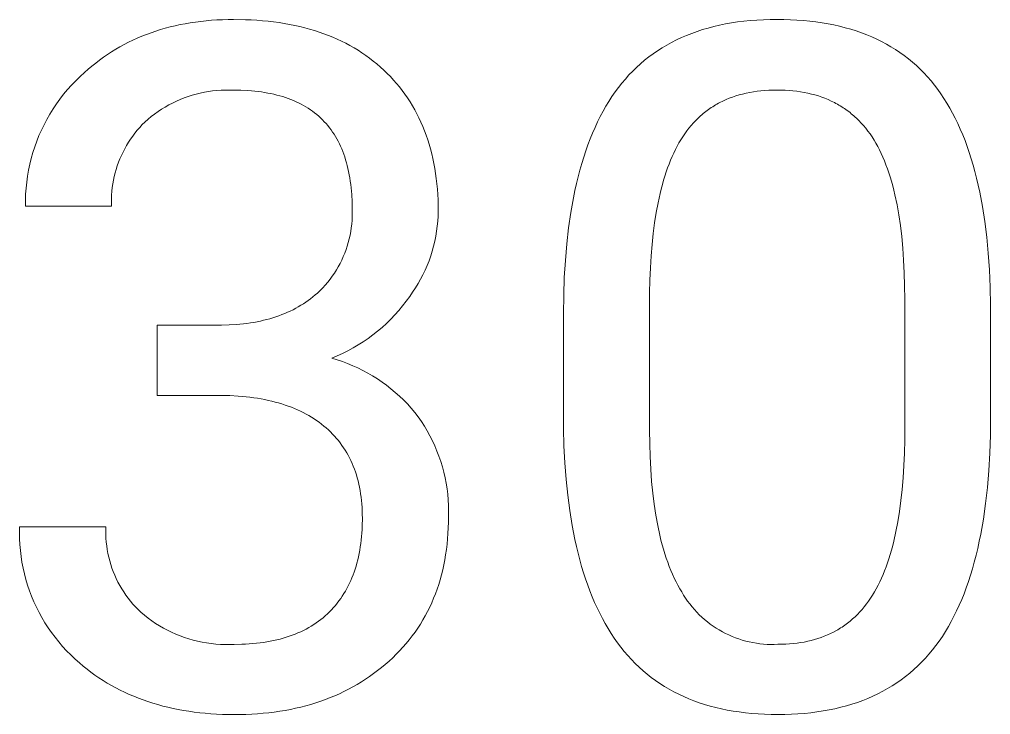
# Model space of a CAD drawing. Header units: millimetres. Extents: x -2163 to 4354, y -841 to 3711.
# Drawn here: x 2856.9 to 2945.4, y -327.2 to -263.8 of the extents above; entities that cross this region are included whole.
import ezdxf

# ---------------------------------------------------------------- set-up
doc = ezdxf.new("R2010")
doc.units = ezdxf.units.MM
doc.header["$MEASUREMENT"] = 0
doc.layers.add('Domyślny', color=7, linetype='Continuous', true_color=0x000000)

msp = doc.modelspace()

# ---------------------------------------------------------------- linework, layer by layer
at = {"layer": 'Domyślny', "color": 18, "lineweight": 15, "true_color": 0x000000}
for p, q in [((2872.913, -264.012), (2873.393, -263.951)), ((2873.393, -263.951), (2873.878, -263.899)), ((2873.878, -263.899), (2874.369, -263.857)), ((2874.369, -263.857), (2874.866, -263.824)), ((2874.866, -263.824), (2875.368, -263.8)), ((2875.368, -263.8), (2875.876, -263.786)), ((2875.876, -263.786), (2876.39, -263.781)), ((2876.39, -263.781), (2877.47, -263.799)), ((2877.47, -263.799), (2877.998, -263.821)), ((2877.998, -263.821), (2878.519, -263.853)), ((2878.519, -263.853), (2879.033, -263.893)), ((2879.033, -263.893), (2879.539, -263.942)), ((2879.539, -263.942), (2880.037, -264)), ((2922.36, -264.008), (2922.931, -263.937)), ((2922.931, -263.937), (2923.512, -263.878)), ((2923.512, -263.878), (2924.104, -263.833)), ((2924.104, -263.833), (2924.706, -263.801)), ((2924.706, -263.801), (2925.319, -263.781)), ((2925.319, -263.781), (2925.942, -263.775)), ((2925.942, -263.775), (2926.561, -263.781)), ((2926.561, -263.781), (2927.17, -263.8)), ((2927.17, -263.8), (2927.768, -263.831)), ((2927.768, -263.831), (2928.356, -263.874)), ((2928.356, -263.874), (2928.933, -263.93)), ((2928.933, -263.93), (2929.5, -263.999)), ((2868.855, -264.988), (2869.283, -264.842)), ((2869.283, -264.842), (2869.717, -264.705)), ((2869.717, -264.705), (2870.156, -264.578)), ((2870.156, -264.578), (2870.601, -264.46)), ((2870.601, -264.46), (2871.052, -264.351)), ((2871.052, -264.351), (2871.509, -264.252)), ((2871.509, -264.252), (2871.971, -264.163)), ((2871.971, -264.163), (2872.439, -264.083)), ((2872.439, -264.083), (2872.913, -264.012)), ((2880.037, -264), (2880.528, -264.067)), ((2880.528, -264.067), (2881.012, -264.143)), ((2881.012, -264.143), (2881.488, -264.228)), ((2881.488, -264.228), (2881.957, -264.322)), ((2881.957, -264.322), (2882.418, -264.426)), ((2882.418, -264.426), (2882.872, -264.538)), ((2882.872, -264.538), (2883.318, -264.659)), ((2883.318, -264.659), (2883.757, -264.789)), ((2883.757, -264.789), (2884.189, -264.929)), ((2918.659, -264.869), (2919.156, -264.707)), ((2919.156, -264.707), (2919.664, -264.558)), ((2919.664, -264.558), (2920.182, -264.423)), ((2920.182, -264.423), (2920.711, -264.3)), ((2920.711, -264.3), (2921.25, -264.189)), ((2921.25, -264.189), (2921.8, -264.092)), ((2921.8, -264.092), (2922.36, -264.008)), ((2929.5, -263.999), (2930.056, -264.08)), ((2930.056, -264.08), (2930.602, -264.173)), ((2930.602, -264.173), (2931.137, -264.279)), ((2931.137, -264.279), (2931.662, -264.398)), ((2931.662, -264.398), (2932.177, -264.529)), ((2932.177, -264.529), (2932.681, -264.672)), ((2932.681, -264.672), (2933.175, -264.828)), ((2933.175, -264.828), (2933.659, -264.996)), ((2866.8, -265.862), (2867.2, -265.668)), ((2867.2, -265.668), (2867.605, -265.484)), ((2867.605, -265.484), (2868.016, -265.309)), ((2868.016, -265.309), (2868.433, -265.144)), ((2868.433, -265.144), (2868.855, -264.988)), ((2884.189, -264.929), (2884.613, -265.077)), ((2884.613, -265.077), (2885.029, -265.235)), ((2885.029, -265.235), (2885.438, -265.401)), ((2885.438, -265.401), (2885.84, -265.577)), ((2885.84, -265.577), (2886.234, -265.762)), ((2916.329, -265.872), (2916.774, -265.646)), ((2916.774, -265.646), (2917.229, -265.432)), ((2917.229, -265.432), (2917.695, -265.232)), ((2917.695, -265.232), (2918.172, -265.044)), ((2918.172, -265.044), (2918.659, -264.869)), ((2933.659, -264.996), (2934.132, -265.177)), ((2934.132, -265.177), (2934.595, -265.37)), ((2934.595, -265.37), (2935.047, -265.575)), ((2935.047, -265.575), (2935.49, -265.793)), ((2865.26, -266.732), (2865.636, -266.5)), ((2865.636, -266.5), (2866.019, -266.278)), ((2866.019, -266.278), (2866.407, -266.065)), ((2866.407, -266.065), (2866.8, -265.862)), ((2886.234, -265.762), (2886.621, -265.956)), ((2886.621, -265.956), (2887.001, -266.16)), ((2887.001, -266.16), (2887.373, -266.372)), ((2887.373, -266.372), (2887.737, -266.594)), ((2887.737, -266.594), (2888.095, -266.824)), ((2915.056, -266.628), (2915.47, -266.363)), ((2915.47, -266.363), (2915.894, -266.111)), ((2915.894, -266.111), (2916.329, -265.872)), ((2935.49, -265.793), (2935.922, -266.024)), ((2935.922, -266.024), (2936.344, -266.267)), ((2936.344, -266.267), (2936.755, -266.522)), ((2936.755, -266.522), (2937.156, -266.79)), ((2863.811, -267.754), (2864.165, -267.484)), ((2864.165, -267.484), (2864.524, -267.224)), ((2864.524, -267.224), (2864.889, -266.973)), ((2864.889, -266.973), (2865.26, -266.732)), ((2888.095, -266.824), (2888.444, -267.065)), ((2888.444, -267.065), (2888.787, -267.314)), ((2888.787, -267.314), (2889.122, -267.572)), ((2913.504, -267.817), (2913.876, -267.501)), ((2913.876, -267.501), (2914.259, -267.197)), ((2914.259, -267.197), (2914.652, -266.906)), ((2914.652, -266.906), (2915.056, -266.628)), ((2937.156, -266.79), (2937.548, -267.071)), ((2937.548, -267.071), (2937.928, -267.363)), ((2937.928, -267.363), (2938.299, -267.669)), ((2862.784, -268.62), (2863.121, -268.322)), ((2863.121, -268.322), (2863.463, -268.033)), ((2863.463, -268.033), (2863.811, -267.754)), ((2889.122, -267.572), (2889.45, -267.84)), ((2889.45, -267.84), (2889.77, -268.117)), ((2889.77, -268.117), (2890.083, -268.403)), ((2912.79, -268.489), (2913.142, -268.147)), ((2913.142, -268.147), (2913.504, -267.817)), ((2938.299, -267.669), (2938.66, -267.986)), ((2938.66, -267.986), (2939.01, -268.317)), ((2939.01, -268.317), (2939.351, -268.659)), ((2861.982, -269.374), (2862.377, -268.99)), ((2862.377, -268.99), (2862.784, -268.62)), ((2890.083, -268.403), (2890.387, -268.696)), ((2890.387, -268.696), (2890.682, -268.995)), ((2890.682, -268.995), (2890.968, -269.302)), ((2911.797, -269.593), (2912.117, -269.212)), ((2912.117, -269.212), (2912.448, -268.844)), ((2912.448, -268.844), (2912.79, -268.489)), ((2939.351, -268.659), (2939.681, -269.014)), ((2939.681, -269.014), (2940.001, -269.382)), ((2861.235, -270.182), (2861.602, -269.772)), ((2861.602, -269.772), (2861.982, -269.374)), ((2890.968, -269.302), (2891.243, -269.616)), ((2891.243, -269.616), (2891.51, -269.937)), ((2891.51, -269.937), (2891.766, -270.264)), ((2911.186, -270.393), (2911.486, -269.987)), ((2911.486, -269.987), (2911.797, -269.593)), ((2940.001, -269.382), (2940.311, -269.762)), ((2940.311, -269.762), (2940.611, -270.155)), ((2940.611, -270.155), (2940.9, -270.56)), ((2860.224, -271.487), (2860.545, -271.04)), ((2860.545, -271.04), (2860.883, -270.605)), ((2860.883, -270.605), (2861.235, -270.182)), ((2871.873, -270.939), (2871.517, -271.082)), ((2872.234, -270.81), (2871.873, -270.939)), ((2872.6, -270.692), (2872.234, -270.81)), ((2872.969, -270.588), (2872.6, -270.692)), ((2873.341, -270.496), (2872.969, -270.588)), ((2873.717, -270.416), (2873.341, -270.496)), ((2874.095, -270.35), (2873.717, -270.416)), ((2874.475, -270.297), (2874.095, -270.35)), ((2874.857, -270.256), (2874.475, -270.297)), ((2875.239, -270.229), (2874.857, -270.256)), ((2875.623, -270.215), (2875.239, -270.229)), ((2876.007, -270.214), (2875.623, -270.215)), ((2876.39, -270.226), (2876.007, -270.214)), ((2877.055, -270.237), (2876.39, -270.226)), ((2877.699, -270.268), (2877.055, -270.237)), ((2878.013, -270.292), (2877.699, -270.268)), ((2878.321, -270.321), (2878.013, -270.292)), ((2878.625, -270.355), (2878.321, -270.321)), ((2878.923, -270.395), (2878.625, -270.355)), ((2879.216, -270.44), (2878.923, -270.395)), ((2879.503, -270.49), (2879.216, -270.44)), ((2879.786, -270.546), (2879.503, -270.49)), ((2880.063, -270.606), (2879.786, -270.546)), ((2880.334, -270.672), (2880.063, -270.606)), ((2880.601, -270.744), (2880.334, -270.672)), ((2880.862, -270.82), (2880.601, -270.744)), ((2881.118, -270.902), (2880.862, -270.82)), ((2881.369, -270.989), (2881.118, -270.902)), ((2881.614, -271.082), (2881.369, -270.989)), ((2891.766, -270.264), (2892.013, -270.599)), ((2892.013, -270.599), (2892.251, -270.942)), ((2892.251, -270.942), (2892.479, -271.291)), ((2910.618, -271.247), (2910.898, -270.813)), ((2910.898, -270.813), (2911.186, -270.393)), ((2921.594, -270.97), (2921.305, -271.09)), ((2921.89, -270.859), (2921.594, -270.97)), ((2922.193, -270.757), (2921.89, -270.859)), ((2922.501, -270.664), (2922.193, -270.757)), ((2922.816, -270.58), (2922.501, -270.664)), ((2923.138, -270.504), (2922.816, -270.58)), ((2923.466, -270.437), (2923.138, -270.504)), ((2923.8, -270.38), (2923.466, -270.437)), ((2924.141, -270.331), (2923.8, -270.38)), ((2924.488, -270.291), (2924.141, -270.331)), ((2924.842, -270.26), (2924.488, -270.291)), ((2925.202, -270.237), (2924.842, -270.26)), ((2925.569, -270.224), (2925.202, -270.237)), ((2925.942, -270.22), (2925.569, -270.224)), ((2926.317, -270.224), (2925.942, -270.22)), ((2926.686, -270.237), (2926.317, -270.224)), ((2927.049, -270.26), (2926.686, -270.237)), ((2927.405, -270.291), (2927.049, -270.26)), ((2927.754, -270.331), (2927.405, -270.291)), ((2928.098, -270.38), (2927.754, -270.331)), ((2928.435, -270.438), (2928.098, -270.38)), ((2928.766, -270.504), (2928.435, -270.438)), ((2929.09, -270.58), (2928.766, -270.504)), ((2929.408, -270.665), (2929.09, -270.58)), ((2929.72, -270.758), (2929.408, -270.665)), ((2930.025, -270.86), (2929.72, -270.758)), ((2930.324, -270.972), (2930.025, -270.86)), ((2930.616, -271.092), (2930.324, -270.972)), ((2940.9, -270.56), (2941.179, -270.979)), ((2941.179, -270.979), (2941.45, -271.412)), ((2859.917, -271.944), (2860.224, -271.487)), ((2870.145, -271.769), (2869.818, -271.97)), ((2870.479, -271.58), (2870.145, -271.769)), ((2870.819, -271.402), (2870.479, -271.58)), ((2871.165, -271.236), (2870.819, -271.402)), ((2871.517, -271.082), (2871.165, -271.236)), ((2881.854, -271.18), (2881.614, -271.082)), ((2882.089, -271.283), (2881.854, -271.18)), ((2882.318, -271.391), (2882.089, -271.283)), ((2882.543, -271.505), (2882.318, -271.391)), ((2882.762, -271.624), (2882.543, -271.505)), ((2882.975, -271.748), (2882.762, -271.624)), ((2883.184, -271.878), (2882.975, -271.748)), ((2883.387, -272.013), (2883.184, -271.878)), ((2892.479, -271.291), (2892.697, -271.647)), ((2892.697, -271.647), (2892.906, -272.01)), ((2910.087, -272.155), (2910.348, -271.694)), ((2910.348, -271.694), (2910.618, -271.247)), ((2919.826, -271.907), (2919.701, -271.994)), ((2919.953, -271.822), (2919.826, -271.907)), ((2920.081, -271.738), (2919.953, -271.822)), ((2920.21, -271.658), (2920.081, -271.738)), ((2920.342, -271.579), (2920.21, -271.658)), ((2920.474, -271.502), (2920.342, -271.579)), ((2920.609, -271.428), (2920.474, -271.502)), ((2920.745, -271.356), (2920.609, -271.428)), ((2921.022, -271.219), (2920.745, -271.356)), ((2921.305, -271.09), (2921.022, -271.219)), ((2930.903, -271.221), (2930.616, -271.092)), ((2931.183, -271.359), (2930.903, -271.221)), ((2931.32, -271.431), (2931.183, -271.359)), ((2931.456, -271.506), (2931.32, -271.431)), ((2931.59, -271.582), (2931.456, -271.506)), ((2931.723, -271.661), (2931.59, -271.582)), ((2931.854, -271.743), (2931.723, -271.661)), ((2931.984, -271.826), (2931.854, -271.743)), ((2932.112, -271.912), (2931.984, -271.826)), ((2932.238, -272), (2932.112, -271.912)), ((2941.45, -271.412), (2941.712, -271.858)), ((2941.712, -271.858), (2941.965, -272.318)), ((2859.354, -272.889), (2859.627, -272.412)), ((2859.627, -272.412), (2859.917, -271.944)), ((2868.881, -272.637), (2868.584, -272.88)), ((2869.186, -272.404), (2868.881, -272.637)), ((2869.498, -272.181), (2869.186, -272.404)), ((2869.818, -271.97), (2869.498, -272.181)), ((2883.585, -272.153), (2883.387, -272.013)), ((2883.777, -272.298), (2883.585, -272.153)), ((2883.965, -272.449), (2883.777, -272.298)), ((2884.147, -272.605), (2883.965, -272.449)), ((2884.324, -272.766), (2884.147, -272.605)), ((2884.495, -272.933), (2884.324, -272.766)), ((2892.906, -272.01), (2893.105, -272.38)), ((2893.105, -272.38), (2893.294, -272.758)), ((2893.294, -272.758), (2893.474, -273.142)), ((2909.591, -273.118), (2909.834, -272.63)), ((2909.834, -272.63), (2910.087, -272.155)), ((2918.759, -272.774), (2918.539, -272.991)), ((2918.871, -272.669), (2918.759, -272.774)), ((2918.985, -272.566), (2918.871, -272.669)), ((2919.1, -272.465), (2918.985, -272.566)), ((2919.217, -272.366), (2919.1, -272.465)), ((2919.336, -272.27), (2919.217, -272.366)), ((2919.456, -272.176), (2919.336, -272.27)), ((2919.578, -272.084), (2919.456, -272.176)), ((2919.701, -271.994), (2919.578, -272.084)), ((2932.363, -272.09), (2932.238, -272)), ((2932.486, -272.182), (2932.363, -272.09)), ((2932.608, -272.277), (2932.486, -272.182)), ((2932.728, -272.374), (2932.608, -272.277)), ((2932.847, -272.473), (2932.728, -272.374)), ((2932.963, -272.574), (2932.847, -272.473)), ((2933.079, -272.677), (2932.963, -272.574)), ((2933.192, -272.783), (2933.079, -272.677)), ((2933.415, -273.001), (2933.192, -272.783)), ((2941.965, -272.318), (2942.209, -272.792)), ((2942.209, -272.792), (2942.444, -273.279)), ((2858.858, -273.872), (2859.097, -273.376)), ((2859.097, -273.376), (2859.354, -272.889)), ((2867.824, -273.625), (2867.601, -273.882)), ((2868.056, -273.375), (2867.824, -273.625)), ((2868.296, -273.134), (2868.056, -273.375)), ((2868.584, -272.88), (2868.296, -273.134)), ((2884.661, -273.105), (2884.495, -272.933)), ((2884.822, -273.283), (2884.661, -273.105)), ((2884.978, -273.465), (2884.822, -273.283)), ((2885.128, -273.653), (2884.978, -273.465)), ((2885.273, -273.846), (2885.128, -273.653)), ((2893.474, -273.142), (2893.644, -273.533)), ((2893.644, -273.533), (2893.804, -273.931)), ((2909.132, -274.136), (2909.357, -273.62)), ((2909.357, -273.62), (2909.591, -273.118)), ((2917.917, -273.694), (2917.722, -273.946)), ((2918.118, -273.451), (2917.917, -273.694)), ((2918.325, -273.216), (2918.118, -273.451)), ((2918.539, -272.991), (2918.325, -273.216)), ((2933.631, -273.228), (2933.415, -273.001)), ((2933.841, -273.464), (2933.631, -273.228)), ((2934.045, -273.709), (2933.841, -273.464)), ((2942.444, -273.279), (2942.67, -273.779)), ((2858.431, -274.886), (2858.635, -274.375)), ((2858.635, -274.375), (2858.858, -273.872)), ((2867.182, -274.418), (2866.986, -274.697)), ((2867.387, -274.147), (2867.182, -274.418)), ((2867.601, -273.882), (2867.387, -274.147)), ((2885.413, -274.045), (2885.273, -273.846)), ((2885.548, -274.249), (2885.413, -274.045)), ((2885.677, -274.458), (2885.548, -274.249)), ((2885.801, -274.673), (2885.677, -274.458)), ((2893.804, -273.931), (2893.955, -274.337)), ((2893.955, -274.337), (2894.096, -274.749)), ((2908.916, -274.666), (2909.132, -274.136)), ((2917.351, -274.477), (2917.175, -274.755)), ((2917.534, -274.207), (2917.351, -274.477)), ((2917.722, -273.946), (2917.534, -274.207)), ((2934.242, -273.962), (2934.045, -273.709)), ((2934.433, -274.225), (2934.242, -273.962)), ((2934.617, -274.496), (2934.433, -274.225)), ((2934.796, -274.777), (2934.617, -274.496)), ((2942.67, -273.779), (2942.887, -274.293)), ((2942.887, -274.293), (2943.096, -274.821)), ((2858.076, -275.928), (2858.244, -275.404)), ((2858.244, -275.404), (2858.431, -274.886)), ((2866.623, -275.272), (2866.456, -275.569)), ((2866.799, -274.981), (2866.623, -275.272)), ((2866.986, -274.697), (2866.799, -274.981)), ((2885.92, -274.892), (2885.801, -274.673)), ((2886.033, -275.118), (2885.92, -274.892)), ((2886.141, -275.348), (2886.033, -275.118)), ((2886.244, -275.584), (2886.141, -275.348)), ((2894.096, -274.749), (2894.228, -275.168)), ((2894.228, -275.168), (2894.349, -275.594)), ((2908.512, -275.766), (2908.709, -275.209)), ((2908.709, -275.209), (2908.916, -274.666)), ((2916.844, -275.34), (2916.685, -275.647)), ((2917.007, -275.043), (2916.844, -275.34)), ((2917.175, -274.755), (2917.007, -275.043)), ((2934.968, -275.067), (2934.796, -274.777)), ((2935.135, -275.367), (2934.968, -275.067)), ((2935.296, -275.678), (2935.135, -275.367)), ((2943.096, -274.821), (2943.295, -275.362)), ((2943.295, -275.362), (2943.486, -275.917)), ((2857.926, -276.458), (2858.076, -275.928)), ((2866.153, -276.179), (2866.017, -276.491)), ((2866.299, -275.872), (2866.153, -276.179)), ((2866.456, -275.569), (2866.299, -275.872)), ((2886.342, -275.825), (2886.244, -275.584)), ((2886.434, -276.071), (2886.342, -275.825)), ((2886.521, -276.323), (2886.434, -276.071)), ((2886.603, -276.58), (2886.521, -276.323)), ((2894.349, -275.594), (2894.462, -276.028)), ((2894.462, -276.028), (2894.564, -276.468)), ((2908.143, -276.921), (2908.323, -276.336)), ((2908.323, -276.336), (2908.512, -275.766)), ((2916.384, -276.289), (2916.242, -276.625)), ((2916.532, -275.963), (2916.384, -276.289)), ((2916.685, -275.647), (2916.532, -275.963)), ((2935.452, -275.999), (2935.296, -275.678)), ((2935.602, -276.331), (2935.452, -275.999)), ((2935.747, -276.674), (2935.602, -276.331)), ((2943.486, -275.917), (2943.667, -276.485)), ((2857.681, -277.531), (2857.794, -276.992)), ((2857.794, -276.992), (2857.926, -276.458)), ((2865.777, -277.128), (2865.674, -277.453)), ((2865.892, -276.808), (2865.777, -277.128)), ((2866.017, -276.491), (2865.892, -276.808)), ((2886.68, -276.843), (2886.603, -276.58)), ((2886.751, -277.11), (2886.68, -276.843)), ((2886.817, -277.383), (2886.751, -277.11)), ((2894.564, -276.468), (2894.657, -276.915)), ((2894.657, -276.915), (2894.739, -277.369)), ((2907.973, -277.519), (2908.143, -276.921)), ((2916.104, -276.971), (2915.971, -277.326)), ((2916.242, -276.625), (2916.104, -276.971)), ((2935.886, -277.026), (2935.747, -276.674)), ((2936.02, -277.39), (2935.886, -277.026)), ((2943.667, -276.485), (2943.84, -277.066)), ((2943.84, -277.066), (2944.004, -277.662)), ((2857.512, -278.618), (2857.587, -278.073)), ((2857.587, -278.073), (2857.681, -277.531)), ((2865.5, -278.111), (2865.43, -278.444)), ((2865.581, -277.78), (2865.5, -278.111)), ((2865.674, -277.453), (2865.581, -277.78)), ((2886.877, -277.662), (2886.817, -277.383)), ((2886.933, -277.946), (2886.877, -277.662)), ((2886.983, -278.235), (2886.933, -277.946)), ((2894.739, -277.369), (2894.813, -277.83)), ((2894.813, -277.83), (2894.876, -278.298)), ((2907.66, -278.756), (2907.812, -278.13)), ((2907.812, -278.13), (2907.973, -277.519)), ((2915.721, -278.065), (2915.604, -278.448)), ((2915.844, -277.69), (2915.721, -278.065)), ((2915.971, -277.326), (2915.844, -277.69)), ((2936.149, -277.764), (2936.02, -277.39)), ((2936.272, -278.148), (2936.149, -277.764)), ((2944.004, -277.662), (2944.159, -278.27)), ((2857.456, -279.166), (2857.512, -278.618)), ((2865.371, -278.779), (2865.323, -279.117)), ((2865.43, -278.444), (2865.371, -278.779)), ((2887.028, -278.529), (2886.983, -278.235)), ((2887.067, -278.829), (2887.028, -278.529)), ((2887.102, -279.134), (2887.067, -278.829)), ((2894.876, -278.298), (2894.93, -278.772)), ((2894.93, -278.772), (2894.974, -279.254)), ((2907.517, -279.395), (2907.66, -278.756)), ((2915.492, -278.842), (2915.385, -279.245)), ((2915.604, -278.448), (2915.492, -278.842)), ((2936.389, -278.543), (2936.272, -278.148)), ((2936.501, -278.948), (2936.389, -278.543)), ((2936.608, -279.365), (2936.501, -278.948)), ((2944.159, -278.27), (2944.305, -278.892)), ((2944.305, -278.892), (2944.442, -279.528)), ((2857.401, -280.265), (2857.419, -279.715)), ((2857.419, -279.715), (2857.456, -279.166)), ((2865.263, -279.795), (2865.25, -280.135)), ((2865.287, -279.455), (2865.263, -279.795)), ((2865.323, -279.117), (2865.287, -279.455)), ((2887.131, -279.444), (2887.102, -279.134)), ((2887.155, -279.76), (2887.131, -279.444)), ((2887.186, -280.407), (2887.155, -279.76)), ((2894.974, -279.254), (2895.008, -279.743)), ((2895.008, -279.743), (2895.033, -280.238)), ((2907.383, -280.048), (2907.517, -279.395)), ((2915.283, -279.657), (2915.095, -280.511)), ((2915.385, -279.245), (2915.283, -279.657)), ((2936.709, -279.791), (2936.608, -279.365)), ((2936.895, -280.676), (2936.709, -279.791)), ((2944.442, -279.528), (2944.69, -280.84)), ((2857.403, -280.816), (2857.401, -280.265)), ((2865.25, -280.135), (2865.248, -280.475)), ((2865.248, -280.475), (2865.258, -280.816)), ((2887.197, -281.076), (2887.186, -280.407)), ((2895.033, -280.238), (2895.047, -280.74)), ((2895.047, -280.74), (2895.052, -281.25)), ((2907.143, -281.394), (2907.383, -280.048)), ((2915.095, -280.511), (2914.927, -281.403)), ((2937.059, -281.604), (2936.895, -280.676)), ((2865.258, -280.816), (2857.403, -280.816)), ((2887.206, -281.418), (2887.197, -281.076)), ((2887.203, -281.761), (2887.206, -281.418)), ((2895.052, -281.25), (2895.039, -281.713)), ((2906.94, -282.795), (2907.143, -281.394)), ((2914.927, -281.403), (2914.78, -282.333)), ((2937.201, -282.574), (2937.059, -281.604)), ((2944.69, -280.84), (2944.902, -282.205)), ((2887.122, -282.784), (2887.161, -282.444)), ((2887.161, -282.444), (2887.188, -282.102)), ((2887.188, -282.102), (2887.203, -281.761)), ((2895.01, -282.176), (2894.965, -282.638)), ((2895.039, -281.713), (2895.01, -282.176)), ((2914.78, -282.333), (2914.654, -283.3)), ((2944.902, -282.205), (2945.079, -283.624)), ((2887.009, -283.459), (2887.071, -283.122)), ((2887.071, -283.122), (2887.122, -282.784)), ((2894.905, -283.098), (2894.828, -283.555)), ((2894.965, -282.638), (2894.905, -283.098)), ((2906.773, -284.25), (2906.94, -282.795)), ((2914.654, -283.3), (2914.548, -284.306)), ((2937.321, -283.587), (2937.201, -282.574)), ((2886.752, -284.453), (2886.849, -284.124)), ((2886.849, -284.124), (2886.935, -283.793)), ((2886.935, -283.793), (2887.009, -283.459)), ((2894.735, -284.01), (2894.627, -284.46)), ((2894.828, -283.555), (2894.735, -284.01)), ((2906.644, -285.76), (2906.773, -284.25)), ((2914.548, -284.306), (2914.463, -285.35)), ((2937.42, -284.642), (2937.321, -283.587)), ((2945.079, -283.624), (2945.219, -285.097)), ((2886.393, -285.414), (2886.524, -285.098)), ((2886.524, -285.098), (2886.644, -284.777)), ((2886.644, -284.777), (2886.752, -284.453)), ((2894.503, -284.907), (2894.363, -285.35)), ((2894.627, -284.46), (2894.503, -284.907)), ((2937.496, -285.741), (2937.42, -284.642)), ((2945.219, -285.097), (2945.325, -286.623)), ((2885.936, -286.333), (2886.099, -286.032)), ((2886.099, -286.032), (2886.252, -285.726)), ((2886.252, -285.726), (2886.393, -285.414)), ((2894.209, -285.787), (2894.039, -286.219)), ((2894.363, -285.35), (2894.209, -285.787)), ((2906.551, -287.325), (2906.644, -285.76)), ((2914.463, -285.35), (2914.399, -286.432)), ((2937.551, -286.882), (2937.496, -285.741)), ((2885.385, -287.199), (2885.579, -286.917)), ((2885.579, -286.917), (2885.762, -286.628)), ((2885.762, -286.628), (2885.936, -286.333)), ((2893.854, -286.644), (2893.655, -287.063)), ((2894.039, -286.219), (2893.854, -286.644)), ((2914.399, -286.432), (2914.355, -287.551)), ((2937.584, -288.066), (2937.551, -286.882)), ((2945.325, -286.623), (2945.394, -288.203)), ((2884.747, -288.003), (2884.969, -287.743)), ((2884.969, -287.743), (2885.182, -287.475)), ((2885.182, -287.475), (2885.385, -287.199)), ((2893.441, -287.475), (2893.214, -287.879)), ((2893.655, -287.063), (2893.441, -287.475)), ((2906.496, -288.944), (2906.551, -287.325)), ((2914.355, -287.551), (2914.333, -288.708)), ((2883.827, -288.912), (2884.029, -288.736)), ((2884.029, -288.736), (2884.277, -288.5)), ((2884.277, -288.5), (2884.516, -288.256)), ((2884.516, -288.256), (2884.747, -288.003)), ((2892.717, -288.662), (2892.448, -289.04)), ((2892.972, -288.275), (2892.717, -288.662)), ((2893.214, -287.879), (2892.972, -288.275)), ((2914.333, -288.708), (2914.333, -301.251)), ((2937.595, -289.294), (2937.584, -288.066)), ((2945.394, -288.203), (2945.429, -289.836)), ((2882.75, -289.712), (2882.974, -289.563)), ((2882.974, -289.563), (2883.194, -289.409)), ((2883.194, -289.409), (2883.41, -289.249)), ((2883.41, -289.249), (2883.621, -289.083)), ((2883.621, -289.083), (2883.827, -288.912)), ((2892.131, -289.479), (2891.799, -289.907)), ((2892.448, -289.04), (2892.131, -289.479)), ((2906.477, -290.618), (2906.496, -288.944)), ((2937.595, -302.14), (2937.595, -289.294)), ((2881.049, -290.601), (2881.305, -290.491)), ((2881.305, -290.491), (2881.558, -290.375)), ((2881.558, -290.375), (2881.805, -290.253)), ((2881.805, -290.253), (2882.048, -290.126)), ((2882.048, -290.126), (2882.287, -289.993)), ((2882.287, -289.993), (2882.521, -289.855)), ((2882.521, -289.855), (2882.75, -289.712)), ((2891.452, -290.324), (2891.091, -290.728)), ((2891.799, -289.907), (2891.452, -290.324)), ((2945.429, -289.836), (2945.429, -300.014)), ((2877.916, -291.458), (2878.224, -291.408)), ((2878.224, -291.408), (2878.528, -291.352)), ((2878.528, -291.352), (2878.826, -291.29)), ((2878.826, -291.29), (2879.12, -291.223)), ((2879.12, -291.223), (2879.41, -291.151)), ((2879.41, -291.151), (2879.695, -291.073)), ((2879.695, -291.073), (2879.975, -290.99)), ((2879.975, -290.99), (2880.25, -290.901)), ((2880.25, -290.901), (2880.521, -290.806)), ((2880.521, -290.806), (2880.787, -290.707)), ((2880.787, -290.707), (2881.049, -290.601)), ((2890.717, -291.12), (2890.329, -291.499)), ((2891.091, -290.728), (2890.717, -291.12)), ((2906.477, -301.077), (2906.477, -290.618)), ((2869.403, -291.666), (2875.283, -291.666)), ((2869.403, -298.067), (2869.403, -291.666)), ((2875.283, -291.666), (2875.97, -291.647)), ((2875.97, -291.647), (2876.637, -291.606)), ((2876.637, -291.606), (2876.964, -291.577)), ((2876.964, -291.577), (2877.286, -291.543)), ((2877.286, -291.543), (2877.604, -291.503)), ((2877.604, -291.503), (2877.916, -291.458)), ((2889.515, -292.215), (2889.091, -292.551)), ((2889.928, -291.864), (2889.515, -292.215)), ((2890.329, -291.499), (2889.928, -291.864)), ((2888.208, -293.18), (2887.751, -293.471)), ((2888.655, -292.873), (2888.208, -293.18)), ((2889.091, -292.551), (2888.655, -292.873)), ((2886.808, -294.005), (2886.323, -294.248)), ((2887.284, -293.746), (2886.808, -294.005)), ((2887.751, -293.471), (2887.284, -293.746)), ((2885.831, -294.473), (2885.331, -294.682)), ((2885.331, -294.682), (2885.82, -294.827)), ((2885.82, -294.827), (2886.304, -294.989)), ((2886.323, -294.248), (2885.831, -294.473)), ((2886.304, -294.989), (2886.783, -295.167)), ((2886.783, -295.167), (2887.255, -295.361)), ((2887.255, -295.361), (2887.72, -295.572)), ((2887.72, -295.572), (2888.178, -295.798)), ((2888.178, -295.798), (2888.628, -296.039)), ((2888.628, -296.039), (2889.069, -296.295)), ((2889.069, -296.295), (2889.502, -296.567)), ((2889.502, -296.567), (2889.925, -296.853)), ((2889.925, -296.853), (2890.338, -297.153)), ((2890.338, -297.153), (2890.741, -297.467)), ((2890.741, -297.467), (2891.132, -297.794)), ((2875.283, -298.067), (2869.403, -298.067)), ((2876.053, -298.087), (2875.283, -298.067)), ((2876.799, -298.129), (2876.053, -298.087)), ((2877.522, -298.194), (2876.799, -298.129)), ((2877.875, -298.235), (2877.522, -298.194)), ((2878.222, -298.281), (2877.875, -298.235)), ((2878.563, -298.334), (2878.222, -298.281)), ((2878.898, -298.391), (2878.563, -298.334)), ((2879.228, -298.455), (2878.898, -298.391)), ((2879.552, -298.523), (2879.228, -298.455)), ((2891.132, -297.794), (2891.513, -298.135)), ((2891.513, -298.135), (2891.881, -298.488)), ((2891.881, -298.488), (2892.238, -298.854)), ((2879.87, -298.598), (2879.552, -298.523)), ((2880.182, -298.678), (2879.87, -298.598)), ((2880.489, -298.763), (2880.182, -298.678)), ((2880.79, -298.854), (2880.489, -298.763)), ((2881.085, -298.95), (2880.79, -298.854)), ((2881.374, -299.052), (2881.085, -298.95)), ((2881.658, -299.159), (2881.374, -299.052)), ((2881.936, -299.272), (2881.658, -299.159)), ((2882.209, -299.39), (2881.936, -299.272)), ((2882.475, -299.513), (2882.209, -299.39)), ((2892.238, -298.854), (2892.581, -299.231)), ((2892.581, -299.231), (2892.912, -299.62)), ((2882.736, -299.642), (2882.475, -299.513)), ((2882.992, -299.776), (2882.736, -299.642)), ((2883.241, -299.915), (2882.992, -299.776)), ((2883.485, -300.06), (2883.241, -299.915)), ((2883.724, -300.21), (2883.485, -300.06)), ((2883.957, -300.366), (2883.724, -300.21)), ((2892.912, -299.62), (2893.229, -300.02)), ((2893.229, -300.02), (2893.518, -300.44)), ((2945.429, -300.014), (2945.41, -301.711)), ((2884.184, -300.526), (2883.957, -300.366)), ((2884.405, -300.692), (2884.184, -300.526)), ((2884.621, -300.864), (2884.405, -300.692)), ((2884.831, -301.04), (2884.621, -300.864)), ((2885.034, -301.221), (2884.831, -301.04)), ((2893.518, -300.44), (2893.793, -300.87)), ((2893.793, -300.87), (2894.053, -301.309)), ((2906.519, -302.679), (2906.477, -301.077)), ((2885.23, -301.408), (2885.034, -301.221)), ((2885.419, -301.599), (2885.23, -301.408)), ((2885.602, -301.795), (2885.419, -301.599)), ((2885.779, -301.996), (2885.602, -301.795)), ((2885.95, -302.201), (2885.779, -301.996)), ((2894.053, -301.309), (2894.297, -301.757)), ((2894.297, -301.757), (2894.526, -302.213)), ((2914.333, -301.251), (2914.344, -302.476)), ((2945.41, -301.711), (2945.355, -303.352)), ((2886.114, -302.412), (2885.95, -302.201)), ((2886.271, -302.628), (2886.114, -302.412)), ((2886.423, -302.848), (2886.271, -302.628)), ((2886.568, -303.073), (2886.423, -302.848)), ((2894.526, -302.213), (2894.739, -302.676)), ((2894.739, -302.676), (2894.936, -303.147)), ((2906.596, -304.23), (2906.519, -302.679)), ((2914.344, -302.476), (2914.378, -303.661)), ((2937.568, -303.328), (2937.595, -302.14)), ((2886.706, -303.303), (2886.568, -303.073)), ((2886.838, -303.538), (2886.706, -303.303)), ((2886.964, -303.779), (2886.838, -303.538)), ((2887.083, -304.024), (2886.964, -303.779)), ((2894.936, -303.147), (2895.117, -303.624)), ((2895.117, -303.624), (2895.281, -304.107)), ((2914.378, -303.661), (2914.435, -304.807)), ((2937.521, -304.475), (2937.568, -303.328)), ((2945.355, -303.352), (2945.264, -304.937)), ((2887.196, -304.273), (2887.083, -304.024)), ((2887.303, -304.528), (2887.196, -304.273)), ((2887.403, -304.788), (2887.303, -304.528)), ((2895.281, -304.107), (2895.429, -304.595)), ((2895.429, -304.595), (2895.56, -305.088)), ((2906.709, -305.731), (2906.596, -304.23)), ((2937.452, -305.581), (2937.521, -304.475)), ((2887.496, -305.053), (2887.403, -304.788)), ((2887.583, -305.323), (2887.496, -305.053)), ((2887.664, -305.597), (2887.583, -305.323)), ((2895.56, -305.088), (2895.674, -305.585)), ((2895.674, -305.585), (2895.77, -306.086)), ((2914.435, -304.807), (2914.516, -305.912)), ((2937.363, -306.646), (2937.452, -305.581)), ((2945.264, -304.937), (2945.136, -306.467)), ((2887.738, -305.877), (2887.664, -305.597)), ((2887.806, -306.162), (2887.738, -305.877)), ((2887.868, -306.452), (2887.806, -306.162)), ((2887.923, -306.746), (2887.868, -306.452)), ((2895.77, -306.086), (2895.85, -306.59)), ((2906.856, -307.18), (2906.709, -305.731)), ((2914.516, -305.912), (2914.619, -306.977)), ((2945.136, -306.467), (2944.971, -307.941)), ((2887.971, -307.046), (2887.923, -306.746)), ((2888.013, -307.351), (2887.971, -307.046)), ((2888.049, -307.661), (2888.013, -307.351)), ((2895.85, -306.59), (2895.912, -307.097)), ((2895.912, -307.097), (2895.956, -307.605)), ((2907.039, -308.579), (2906.856, -307.18)), ((2914.619, -306.977), (2914.744, -308.002)), ((2937.253, -307.67), (2937.363, -306.646)), ((2888.078, -307.976), (2888.049, -307.661)), ((2888.101, -308.296), (2888.078, -307.976)), ((2895.956, -307.605), (2895.983, -308.114)), ((2895.983, -308.114), (2895.993, -308.624)), ((2914.744, -308.002), (2914.893, -308.987)), ((2937.122, -308.654), (2937.253, -307.67)), ((2944.971, -307.941), (2944.769, -309.359)), ((2888.117, -308.621), (2888.101, -308.296)), ((2888.127, -308.951), (2888.117, -308.621)), ((2888.13, -309.286), (2888.127, -308.951)), ((2895.985, -309.134), (2895.98, -309.651)), ((2895.993, -308.624), (2895.985, -309.134)), ((2907.258, -309.928), (2907.039, -308.579)), ((2914.893, -308.987), (2915.065, -309.93)), ((2936.97, -309.597), (2937.122, -308.654)), ((2888.104, -310.301), (2888.118, -309.968)), ((2888.118, -309.968), (2888.13, -309.286)), ((2895.98, -309.651), (2895.964, -310.162)), ((2907.511, -311.225), (2907.258, -309.928)), ((2915.065, -309.93), (2915.259, -310.834)), ((2936.797, -310.5), (2936.97, -309.597)), ((2944.769, -309.359), (2944.531, -310.721)), ((2856.851, -310.607), (2856.86, -310.067)), ((2856.86, -311.146), (2856.851, -310.607)), ((2856.86, -310.067), (2864.737, -310.067)), ((2864.737, -310.067), (2864.728, -310.415)), ((2864.728, -310.415), (2864.731, -310.762)), ((2864.731, -310.762), (2864.746, -311.109)), ((2888.057, -310.953), (2888.083, -310.63)), ((2888.083, -310.63), (2888.104, -310.301)), ((2895.938, -310.665), (2895.901, -311.162)), ((2895.964, -310.162), (2895.938, -310.665)), ((2915.259, -310.834), (2915.365, -311.27)), ((2936.604, -311.363), (2936.797, -310.5)), ((2944.531, -310.721), (2944.399, -311.381)), ((2856.888, -311.685), (2856.86, -311.146)), ((2856.935, -312.223), (2856.888, -311.685)), ((2864.746, -311.109), (2864.773, -311.455)), ((2864.773, -311.455), (2864.812, -311.801)), ((2887.943, -311.894), (2887.987, -311.585)), ((2887.987, -311.585), (2888.025, -311.272)), ((2888.025, -311.272), (2888.057, -310.953)), ((2895.853, -311.651), (2895.795, -312.134)), ((2895.901, -311.162), (2895.853, -311.651)), ((2907.652, -311.855), (2907.511, -311.225)), ((2915.365, -311.27), (2915.477, -311.696)), ((2915.477, -311.696), (2915.594, -312.112)), ((2936.389, -312.186), (2936.499, -311.779)), ((2936.499, -311.779), (2936.604, -311.363)), ((2944.399, -311.381), (2944.257, -312.027)), ((2857, -312.759), (2856.935, -312.223)), ((2864.812, -311.801), (2864.862, -312.144)), ((2864.862, -312.144), (2864.925, -312.486)), ((2864.925, -312.486), (2864.999, -312.825)), ((2887.776, -312.79), (2887.837, -312.496)), ((2887.837, -312.496), (2887.893, -312.198)), ((2887.893, -312.198), (2887.943, -311.894)), ((2895.726, -312.609), (2895.647, -313.078)), ((2895.795, -312.134), (2895.726, -312.609)), ((2907.801, -312.472), (2907.652, -311.855)), ((2907.959, -313.077), (2907.801, -312.472)), ((2915.594, -312.112), (2915.717, -312.518)), ((2915.717, -312.518), (2915.846, -312.913)), ((2936.154, -312.969), (2936.274, -312.582)), ((2936.274, -312.582), (2936.389, -312.186)), ((2944.106, -312.66), (2943.945, -313.278)), ((2944.257, -312.027), (2944.106, -312.66)), ((2857.084, -313.292), (2857, -312.759)), ((2857.186, -313.822), (2857.084, -313.292)), ((2864.999, -312.825), (2865.085, -313.162)), ((2865.085, -313.162), (2865.183, -313.495)), ((2865.183, -313.495), (2865.292, -313.825)), ((2887.557, -313.642), (2887.636, -313.363)), ((2887.636, -313.363), (2887.709, -313.079)), ((2887.709, -313.079), (2887.776, -312.79)), ((2895.557, -313.54), (2895.457, -313.995)), ((2895.647, -313.078), (2895.557, -313.54)), ((2908.126, -313.668), (2907.959, -313.077)), ((2915.846, -312.913), (2915.98, -313.298)), ((2915.98, -313.298), (2916.121, -313.673)), ((2935.898, -313.712), (2936.029, -313.345)), ((2936.029, -313.345), (2936.154, -312.969)), ((2943.945, -313.278), (2943.776, -313.883)), ((2857.306, -314.348), (2857.186, -313.822)), ((2857.445, -314.869), (2857.306, -314.348)), ((2865.292, -313.825), (2865.413, -314.151)), ((2865.413, -314.151), (2865.544, -314.473)), ((2887.182, -314.708), (2887.285, -314.449)), ((2887.285, -314.449), (2887.381, -314.185)), ((2887.381, -314.185), (2887.472, -313.916)), ((2887.472, -313.916), (2887.557, -313.642)), ((2895.346, -314.443), (2895.224, -314.885)), ((2895.457, -313.995), (2895.346, -314.443)), ((2908.302, -314.248), (2908.126, -313.668)), ((2908.486, -314.814), (2908.302, -314.248)), ((2916.121, -313.673), (2916.266, -314.037)), ((2916.266, -314.037), (2916.418, -314.391)), ((2916.418, -314.391), (2916.575, -314.735)), ((2935.475, -314.752), (2935.621, -314.415)), ((2935.621, -314.415), (2935.762, -314.068)), ((2935.762, -314.068), (2935.898, -313.712)), ((2943.776, -313.883), (2943.598, -314.473)), ((2857.601, -315.386), (2857.445, -314.869)), ((2865.544, -314.473), (2865.687, -314.789)), ((2865.687, -314.789), (2865.84, -315.101)), ((2865.84, -315.101), (2866.005, -315.407)), ((2886.84, -315.455), (2886.96, -315.211)), ((2886.96, -315.211), (2887.074, -314.962)), ((2887.074, -314.962), (2887.182, -314.708)), ((2895.092, -315.319), (2894.949, -315.747)), ((2895.224, -314.885), (2895.092, -315.319)), ((2908.68, -315.368), (2908.486, -314.814)), ((2916.575, -314.735), (2916.738, -315.069)), ((2916.738, -315.069), (2916.907, -315.392)), ((2935.167, -315.396), (2935.323, -315.079)), ((2935.323, -315.079), (2935.475, -314.752)), ((2943.41, -315.05), (2943.213, -315.613)), ((2943.598, -314.473), (2943.41, -315.05)), ((2857.775, -315.896), (2857.601, -315.386)), ((2857.967, -316.401), (2857.775, -315.896)), ((2866.005, -315.407), (2866.179, -315.708)), ((2866.179, -315.708), (2866.364, -316.002)), ((2866.364, -316.002), (2866.56, -316.289)), ((2886.302, -316.382), (2886.445, -316.158)), ((2886.445, -316.158), (2886.583, -315.929)), ((2886.583, -315.929), (2886.714, -315.695)), ((2886.714, -315.695), (2886.84, -315.455)), ((2894.796, -316.168), (2894.632, -316.583)), ((2894.949, -315.747), (2894.796, -316.168)), ((2908.883, -315.909), (2908.68, -315.368)), ((2909.095, -316.438), (2908.883, -315.909)), ((2916.907, -315.392), (2917.082, -315.704)), ((2917.082, -315.704), (2917.262, -316.006)), ((2917.262, -316.006), (2917.43, -316.288)), ((2934.665, -316.289), (2934.838, -316.001)), ((2934.838, -316.001), (2935.005, -315.703)), ((2935.005, -315.703), (2935.167, -315.396)), ((2943.007, -316.161), (2942.792, -316.696)), ((2943.213, -315.613), (2943.007, -316.161)), ((2858.176, -316.898), (2857.967, -316.401)), ((2858.402, -317.388), (2858.176, -316.898)), ((2866.56, -316.289), (2866.764, -316.57)), ((2866.764, -316.57), (2866.979, -316.843)), ((2866.979, -316.843), (2867.203, -317.109)), ((2885.67, -317.23), (2885.837, -317.026)), ((2885.837, -317.026), (2885.998, -316.816)), ((2885.998, -316.816), (2886.153, -316.602)), ((2886.153, -316.602), (2886.302, -316.382)), ((2894.457, -316.99), (2894.272, -317.391)), ((2894.632, -316.583), (2894.457, -316.99)), ((2909.315, -316.954), (2909.095, -316.438)), ((2909.545, -317.458), (2909.315, -316.954)), ((2917.43, -316.288), (2917.608, -316.565)), ((2917.608, -316.565), (2917.795, -316.834)), ((2917.795, -316.834), (2917.991, -317.097)), ((2917.991, -317.097), (2918.197, -317.354)), ((2933.912, -317.348), (2934.109, -317.096)), ((2934.109, -317.096), (2934.3, -316.836)), ((2934.3, -316.836), (2934.485, -316.567)), ((2934.485, -316.567), (2934.665, -316.289)), ((2942.792, -316.696), (2942.568, -317.218)), ((2858.645, -317.87), (2858.402, -317.388)), ((2858.904, -318.343), (2858.645, -317.87)), ((2867.203, -317.109), (2867.435, -317.367)), ((2867.435, -317.367), (2867.677, -317.616)), ((2867.677, -317.616), (2867.927, -317.857)), ((2867.927, -317.857), (2868.248, -318.127)), ((2884.945, -317.998), (2885.135, -317.814)), ((2885.135, -317.814), (2885.319, -317.624)), ((2885.319, -317.624), (2885.498, -317.43)), ((2885.498, -317.43), (2885.67, -317.23)), ((2894.076, -317.785), (2893.869, -318.173)), ((2894.272, -317.391), (2894.076, -317.785)), ((2909.783, -317.948), (2909.545, -317.458)), ((2910.031, -318.427), (2909.783, -317.948)), ((2918.197, -317.354), (2918.411, -317.603)), ((2918.411, -317.603), (2918.633, -317.844)), ((2918.633, -317.844), (2918.864, -318.078)), ((2933.286, -318.048), (2933.5, -317.823)), ((2933.5, -317.823), (2933.709, -317.59)), ((2933.709, -317.59), (2933.912, -317.348)), ((2942.334, -317.725), (2942.092, -318.218)), ((2942.568, -317.218), (2942.334, -317.725)), ((2859.18, -318.807), (2858.904, -318.343)), ((2859.471, -319.262), (2859.18, -318.807)), ((2868.248, -318.127), (2868.579, -318.385)), ((2868.579, -318.385), (2868.918, -318.631)), ((2868.918, -318.631), (2869.265, -318.865)), ((2869.265, -318.865), (2869.621, -319.087)), ((2883.695, -318.978), (2883.916, -318.83)), ((2883.916, -318.83), (2884.133, -318.675)), ((2884.133, -318.675), (2884.344, -318.515)), ((2884.344, -318.515), (2884.55, -318.349)), ((2884.55, -318.349), (2884.75, -318.176)), ((2884.75, -318.176), (2884.945, -317.998)), ((2893.652, -318.553), (2893.424, -318.928)), ((2893.869, -318.173), (2893.652, -318.553)), ((2910.287, -318.892), (2910.031, -318.427)), ((2918.864, -318.078), (2919.103, -318.303)), ((2919.103, -318.303), (2919.349, -318.52)), ((2919.349, -318.52), (2919.602, -318.729)), ((2919.602, -318.729), (2919.863, -318.929)), ((2932.25, -318.947), (2932.371, -318.856)), ((2932.371, -318.856), (2932.608, -318.667)), ((2932.608, -318.667), (2932.84, -318.469)), ((2932.84, -318.469), (2933.066, -318.263)), ((2933.066, -318.263), (2933.286, -318.048)), ((2941.84, -318.698), (2941.579, -319.163)), ((2942.092, -318.218), (2941.84, -318.698)), ((2859.778, -319.705), (2859.471, -319.262)), ((2860.1, -320.138), (2859.778, -319.705)), ((2869.621, -319.087), (2869.984, -319.297)), ((2869.984, -319.297), (2870.354, -319.493)), ((2870.354, -319.493), (2870.731, -319.677)), ((2870.731, -319.677), (2871.114, -319.847)), ((2881.993, -319.852), (2882.252, -319.745)), ((2882.252, -319.745), (2882.506, -319.632)), ((2882.506, -319.632), (2882.754, -319.513)), ((2882.754, -319.513), (2882.997, -319.388)), ((2882.997, -319.388), (2883.235, -319.257)), ((2883.235, -319.257), (2883.467, -319.121)), ((2883.467, -319.121), (2883.695, -318.978)), ((2892.937, -319.656), (2892.677, -320.01)), ((2893.186, -319.295), (2892.937, -319.656)), ((2893.424, -318.928), (2893.186, -319.295)), ((2910.553, -319.345), (2910.287, -318.892)), ((2910.827, -319.786), (2910.553, -319.345)), ((2919.863, -318.929), (2920.13, -319.119)), ((2920.13, -319.119), (2920.404, -319.301)), ((2920.404, -319.301), (2920.684, -319.472)), ((2920.684, -319.472), (2920.97, -319.634)), ((2920.97, -319.634), (2921.261, -319.786)), ((2930.823, -319.801), (2931.096, -319.666)), ((2931.096, -319.666), (2931.362, -319.521)), ((2931.362, -319.521), (2931.493, -319.446)), ((2931.493, -319.446), (2931.623, -319.368)), ((2931.623, -319.368), (2931.751, -319.288)), ((2931.751, -319.288), (2931.878, -319.206)), ((2931.878, -319.206), (2932.003, -319.122)), ((2932.003, -319.122), (2932.127, -319.035)), ((2932.127, -319.035), (2932.25, -318.947)), ((2941.309, -319.615), (2941.03, -320.053)), ((2941.579, -319.163), (2941.309, -319.615)), ((2860.437, -320.56), (2860.1, -320.138)), ((2860.788, -320.97), (2860.437, -320.56)), ((2871.114, -319.847), (2871.502, -320.004)), ((2871.502, -320.004), (2871.896, -320.148)), ((2871.896, -320.148), (2872.295, -320.277)), ((2872.295, -320.277), (2872.698, -320.393)), ((2872.698, -320.393), (2873.104, -320.494)), ((2873.104, -320.494), (2873.514, -320.582)), ((2873.514, -320.582), (2873.927, -320.655)), ((2878.476, -320.684), (2878.798, -320.646)), ((2878.798, -320.646), (2879.115, -320.603)), ((2879.115, -320.603), (2879.426, -320.554)), ((2879.426, -320.554), (2879.732, -320.5)), ((2879.732, -320.5), (2880.033, -320.439)), ((2880.033, -320.439), (2880.329, -320.373)), ((2880.329, -320.373), (2880.62, -320.301)), ((2880.62, -320.301), (2880.905, -320.223)), ((2880.905, -320.223), (2881.185, -320.139)), ((2881.185, -320.139), (2881.46, -320.049)), ((2881.46, -320.049), (2881.729, -319.954)), ((2881.729, -319.954), (2881.993, -319.852)), ((2892.407, -320.358), (2892.126, -320.699)), ((2892.677, -320.01), (2892.407, -320.358)), ((2911.111, -320.213), (2910.827, -319.786)), ((2911.403, -320.629), (2911.111, -320.213)), ((2911.705, -321.033), (2911.403, -320.629)), ((2921.261, -319.786), (2921.557, -319.928)), ((2921.557, -319.928), (2921.858, -320.06)), ((2921.858, -320.06), (2922.163, -320.181)), ((2922.163, -320.181), (2922.472, -320.292)), ((2922.472, -320.292), (2922.785, -320.391)), ((2922.785, -320.391), (2923.101, -320.48)), ((2923.101, -320.48), (2923.42, -320.559)), ((2923.42, -320.559), (2923.741, -320.626)), ((2923.741, -320.626), (2924.065, -320.681)), ((2927.775, -320.672), (2928.106, -320.624)), ((2928.106, -320.624), (2928.432, -320.568)), ((2928.432, -320.568), (2928.751, -320.503)), ((2928.751, -320.503), (2929.065, -320.429)), ((2929.065, -320.429), (2929.373, -320.346)), ((2929.373, -320.346), (2929.675, -320.255)), ((2929.675, -320.255), (2929.971, -320.155)), ((2929.971, -320.155), (2930.261, -320.046)), ((2930.261, -320.046), (2930.545, -319.928)), ((2930.545, -319.928), (2930.823, -319.801)), ((2940.741, -320.477), (2940.441, -320.889)), ((2941.03, -320.053), (2940.741, -320.477)), ((2861.154, -321.367), (2860.788, -320.97)), ((2861.532, -321.751), (2861.154, -321.367)), ((2873.927, -320.655), (2874.342, -320.713)), ((2874.342, -320.713), (2874.759, -320.757)), ((2874.759, -320.757), (2875.177, -320.786)), ((2875.177, -320.786), (2875.596, -320.801)), ((2875.596, -320.801), (2876.015, -320.801)), ((2876.015, -320.801), (2876.434, -320.787)), ((2876.434, -320.787), (2877.135, -320.776)), ((2877.135, -320.776), (2877.478, -320.761)), ((2877.478, -320.761), (2877.816, -320.741)), ((2877.816, -320.741), (2878.148, -320.715)), ((2878.148, -320.715), (2878.476, -320.684)), ((2891.531, -321.361), (2891.218, -321.683)), ((2891.834, -321.033), (2891.531, -321.361)), ((2892.126, -320.699), (2891.834, -321.033)), ((2912.017, -321.425), (2911.705, -321.033)), ((2912.339, -321.803), (2912.017, -321.425)), ((2924.065, -320.681), (2924.39, -320.726)), ((2924.39, -320.726), (2924.717, -320.76)), ((2924.717, -320.76), (2925.044, -320.782)), ((2925.044, -320.782), (2925.372, -320.793)), ((2925.372, -320.793), (2925.701, -320.792)), ((2925.701, -320.792), (2926.029, -320.78)), ((2926.029, -320.78), (2926.39, -320.776)), ((2926.39, -320.776), (2926.745, -320.763)), ((2926.745, -320.763), (2927.094, -320.742)), ((2927.094, -320.742), (2927.438, -320.711)), ((2927.438, -320.711), (2927.775, -320.672)), ((2940.131, -321.289), (2939.81, -321.675)), ((2940.441, -320.889), (2940.131, -321.289)), ((2861.924, -322.122), (2861.532, -321.751)), ((2862.329, -322.48), (2861.924, -322.122)), ((2890.56, -322.306), (2890.219, -322.606)), ((2890.895, -321.998), (2890.56, -322.306)), ((2891.218, -321.683), (2890.895, -321.998)), ((2912.671, -322.169), (2912.339, -321.803)), ((2913.014, -322.521), (2912.671, -322.169)), ((2939.138, -322.408), (2938.786, -322.755)), ((2939.479, -322.048), (2939.138, -322.408)), ((2939.81, -321.675), (2939.479, -322.048)), ((2862.672, -322.768), (2862.329, -322.48)), ((2863.021, -323.047), (2862.672, -322.768)), ((2863.376, -323.318), (2863.021, -323.047)), ((2889.518, -323.179), (2889.158, -323.45)), ((2889.872, -322.897), (2889.518, -323.179)), ((2890.219, -322.606), (2889.872, -322.897)), ((2913.366, -322.861), (2913.014, -322.521)), ((2913.728, -323.188), (2913.366, -322.861)), ((2914.1, -323.502), (2913.728, -323.188)), ((2938.424, -323.089), (2938.052, -323.41)), ((2938.786, -322.755), (2938.424, -323.089)), ((2863.738, -323.579), (2863.376, -323.318)), ((2864.107, -323.831), (2863.738, -323.579)), ((2864.481, -324.074), (2864.107, -323.831)), ((2864.862, -324.309), (2864.481, -324.074)), ((2888.417, -323.965), (2888.037, -324.208)), ((2888.791, -323.713), (2888.417, -323.965)), ((2889.158, -323.45), (2888.791, -323.713)), ((2914.483, -323.803), (2914.1, -323.502)), ((2914.875, -324.091), (2914.483, -323.803)), ((2915.277, -324.366), (2914.875, -324.091)), ((2937.277, -324.013), (2936.873, -324.294)), ((2937.669, -323.718), (2937.277, -324.013)), ((2938.052, -323.41), (2937.669, -323.718)), ((2865.25, -324.534), (2864.862, -324.309)), ((2865.643, -324.75), (2865.25, -324.534)), ((2866.043, -324.956), (2865.643, -324.75)), ((2866.449, -325.154), (2866.043, -324.956)), ((2886.859, -324.881), (2886.453, -325.086)), ((2887.258, -324.666), (2886.859, -324.881)), ((2887.651, -324.442), (2887.258, -324.666)), ((2888.037, -324.208), (2887.651, -324.442)), ((2915.689, -324.628), (2915.277, -324.366)), ((2916.112, -324.878), (2915.689, -324.628)), ((2916.544, -325.114), (2916.112, -324.878)), ((2935.602, -325.06), (2935.158, -325.29)), ((2936.036, -324.818), (2935.602, -325.06)), ((2936.46, -324.563), (2936.036, -324.818)), ((2936.873, -324.294), (2936.46, -324.563)), ((2866.862, -325.343), (2866.449, -325.154)), ((2867.281, -325.522), (2866.862, -325.343)), ((2867.706, -325.693), (2867.281, -325.522)), ((2868.138, -325.854), (2867.706, -325.693)), ((2868.575, -326.006), (2868.138, -325.854)), ((2884.765, -325.81), (2884.327, -325.968)), ((2885.197, -325.644), (2884.765, -325.81)), ((2885.622, -325.467), (2885.197, -325.644)), ((2886.041, -325.281), (2885.622, -325.467)), ((2886.453, -325.086), (2886.041, -325.281)), ((2916.986, -325.338), (2916.544, -325.114)), ((2917.438, -325.549), (2916.986, -325.338)), ((2917.901, -325.747), (2917.438, -325.549)), ((2918.373, -325.932), (2917.901, -325.747)), ((2918.855, -326.105), (2918.373, -325.932)), ((2933.763, -325.899), (2933.278, -326.075)), ((2934.238, -325.709), (2933.763, -325.899)), ((2934.703, -325.506), (2934.238, -325.709)), ((2935.158, -325.29), (2934.703, -325.506)), ((2869.02, -326.149), (2868.575, -326.006)), ((2869.47, -326.282), (2869.02, -326.149)), ((2869.927, -326.407), (2869.47, -326.282)), ((2870.39, -326.522), (2869.927, -326.407)), ((2870.859, -326.629), (2870.39, -326.522)), ((2871.334, -326.726), (2870.859, -326.629)), ((2871.816, -326.814), (2871.334, -326.726)), ((2872.304, -326.892), (2871.816, -326.814)), ((2881.078, -326.802), (2880.588, -326.883)), ((2881.561, -326.712), (2881.078, -326.802)), ((2882.039, -326.612), (2881.561, -326.712)), ((2882.509, -326.502), (2882.039, -326.612)), ((2882.973, -326.383), (2882.509, -326.502)), ((2883.431, -326.254), (2882.973, -326.383)), ((2883.882, -326.116), (2883.431, -326.254)), ((2884.327, -325.968), (2883.882, -326.116)), ((2919.347, -326.264), (2918.855, -326.105)), ((2919.849, -326.411), (2919.347, -326.264)), ((2920.361, -326.545), (2919.849, -326.411)), ((2920.883, -326.666), (2920.361, -326.545)), ((2921.415, -326.774), (2920.883, -326.666)), ((2921.957, -326.87), (2921.415, -326.774)), ((2930.696, -326.763), (2930.148, -326.861)), ((2931.233, -326.652), (2930.696, -326.763)), ((2931.759, -326.527), (2931.233, -326.652)), ((2932.276, -326.39), (2931.759, -326.527)), ((2932.782, -326.239), (2932.276, -326.39)), ((2933.278, -326.075), (2932.782, -326.239)), ((2872.798, -326.962), (2872.304, -326.892)), ((2873.299, -327.022), (2872.798, -326.962)), ((2873.806, -327.073), (2873.299, -327.022)), ((2874.319, -327.114), (2873.806, -327.073)), ((2874.838, -327.147), (2874.319, -327.114)), ((2875.364, -327.17), (2874.838, -327.147)), ((2875.896, -327.184), (2875.364, -327.17)), ((2876.434, -327.188), (2875.896, -327.184)), ((2876.976, -327.184), (2876.434, -327.188)), ((2877.511, -327.169), (2876.976, -327.184)), ((2878.04, -327.146), (2877.511, -327.169)), ((2878.563, -327.112), (2878.04, -327.146)), ((2879.079, -327.069), (2878.563, -327.112)), ((2879.588, -327.017), (2879.079, -327.069)), ((2880.091, -326.955), (2879.588, -327.017)), ((2880.588, -326.883), (2880.091, -326.955)), ((2922.509, -326.953), (2921.957, -326.87)), ((2923.071, -327.023), (2922.509, -326.953)), ((2923.642, -327.08), (2923.071, -327.023)), ((2924.224, -327.125), (2923.642, -327.08)), ((2924.816, -327.157), (2924.224, -327.125)), ((2925.417, -327.176), (2924.816, -327.157)), ((2926.029, -327.182), (2925.417, -327.176)), ((2926.648, -327.175), (2926.029, -327.182)), ((2927.257, -327.156), (2926.648, -327.175)), ((2927.856, -327.123), (2927.257, -327.156)), ((2928.445, -327.077), (2927.856, -327.123)), ((2929.023, -327.018), (2928.445, -327.077)), ((2929.591, -326.946), (2929.023, -327.018)), ((2930.148, -326.861), (2929.591, -326.946))]:
    msp.add_line(p, q, dxfattribs=at)

doc.saveas('drawing.dxf')
